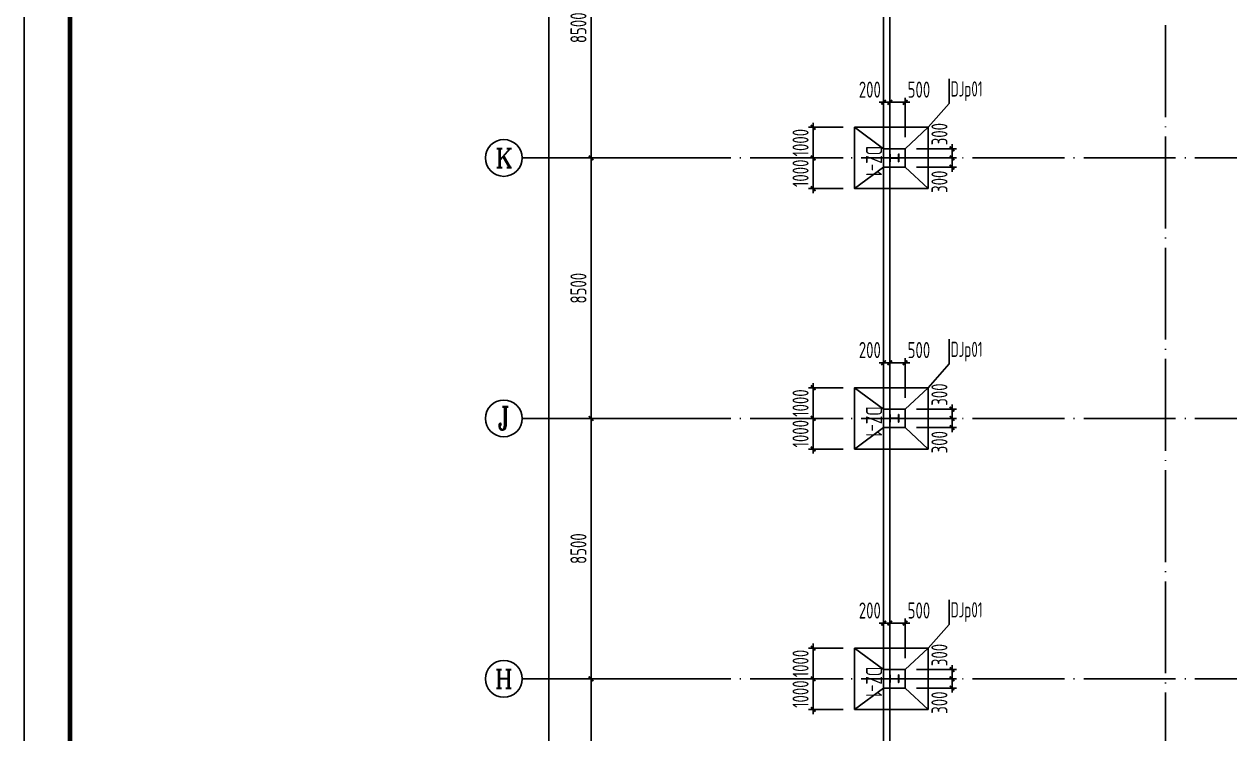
# Model space of a CAD drawing. Extents: x 753177 to 2169292, y -530934 to -273477.
# Drawn here: x 952536 to 991895, y -428673 to -405508 of the extents above; entities that cross this region are included whole.
import ezdxf
from ezdxf.enums import TextEntityAlignment as Align

# ---------------------------------------------------------------- set-up
doc = ezdxf.new("R2010")
doc.units = 0
doc.header["$LTSCALE"] = 1500
doc.header["$MEASUREMENT"] = 0
doc.linetypes.add('DOTE', pattern=[2.42, 2, -0.2, 0.02, -0.2])
doc.layers.get('Defpoints').update_dxf_attribs({"color": 252})
for name, color, linetype in [('00-tk', 151, 'Continuous'), ('AXIS', 3, 'Continuous'), ('AXIS_TEXT', 7, 'Continuous'), ('BASE', 7, 'Continuous'), ('BASE_DIM', 3, 'Continuous'), ('BASE_NUM', 7, 'Continuous'), ('DIM', 3, 'Continuous'), ('M_Prof', 2, 'Continuous'), ('TEXT', 7, 'Continuous'), ('梁__实线', 140, 'Continuous')]:
    doc.layers.add(name, color=color, linetype=linetype)
doc.layers.add('TK', color=252, linetype='Continuous', lineweight=13)
doc.styles.add('_TCH_AXIS', font='COMPLEX', dxfattribs={"bigfont": 'GBCBIG'})
doc.styles.add('COMPLEX', font='COMPLEX')
doc.styles.add('H360', font='Tssdeng.shx', dxfattribs={"width": 0.65, "height": 360, "bigfont": 'tssdchn.shx'})
doc.styles.add('TSSD_Dimension', font='Tssdeng.shx', dxfattribs={"width": 0.7, "bigfont": 'hztxt.shx'})
doc.styles.add('TSSD_Label', font='Tssdeng.shx', dxfattribs={"width": 0.7, "bigfont": 'hztxt.shx'})
doc.dimstyles.new('TSSD_150_150', dxfattribs={"dimtxt": 525, "dimasz": 150, "dimexe": 150, "dimexo": 375, "dimgap": 150, "dimtad": 1, "dimdec": 0, "dimzin": 0, "dimdsep": 46, "dimtxsty": 'TSSD_Dimension', "dimblk": 'ARCHTICK', "dimblk1": 'ARCHTICK', "dimblk2": 'ARCHTICK', "dimcen": 0, "dimdle": 150, "dimclrt": 7, "dimadec": 0, "dimazin": 0, "dimtfac": 1, "dimtdec": 0, "dimtix": 1, "dimtmove": 2, "dimatfit": 3, "dimfxl": 0, "dimtolj": 1, "dimtzin": 0, "dimarcsym": 0})

# ---------------------------------------------------------------- blocks, each defined once
blk = doc.blocks.new('A$C16496DF1')
at = {"layer": '00-tk'}
blk.add_line((176850, 1500), (3750, 1500), dxfattribs=at)
at = {"layer": '00-tk', "linetype": 'Continuous'}
blk.add_line((178350, 0), (0, 0), dxfattribs=at)
at = {"layer": '00-tk', "const_width": 150}
blk.add_lwpolyline([(3750, 124650), (176850, 124650), (176850, 1500), (3750, 1500)], close=True, dxfattribs=at)
blk = doc.blocks.new('_ArchTick')
at = {"color": 0, "linetype": 'ByBlock', "const_width": 0.4}
blk.add_lwpolyline([(-0.5, -0.5), (0.5, 0.5)], dxfattribs=at)
blk = doc.blocks.new('*D58')
at = {"layer": 'AXIS', "color": 0, "lineweight": -2, "transparency": 16777216}
for p, q in [((587000, 117870), (583475, 117870)), ((583625, 109220), (583625, 118020)), ((587000, 109370), (583475, 109370))]:
    blk.add_line(p, q, dxfattribs=at)
at = {"layer": 'Defpoints', "color": 0, "transparency": 16777216}
for p in [(583625, 117870), (587375, 117870), (587375, 109370)]:
    blk.add_point(p, dxfattribs=at)
at = {"layer": 'AXIS', "color": 0, "lineweight": -2, "transparency": 16777216, "xscale": 150, "yscale": 150, "zscale": 150}
for p, rotation in [((583625, 117870), 90), ((583625, 109370), 270)]:
    blk.add_blockref('_ArchTick', p, dxfattribs=dict(at, rotation=rotation))
at = {"layer": 'AXIS', "color": 7, "transparency": 16777216, "insert": (583213, 113620), "char_height": 525, "attachment_point": 5, "rotation": 90, "style": 'TSSD_Dimension'}
blk.add_mtext('\\A1;8500', dxfattribs=at)
blk = doc.blocks.new('*D59')
at = {"layer": 'AXIS', "color": 0, "lineweight": -2, "transparency": 16777216}
for p, q in [((587000, 126370), (583475, 126370)), ((583625, 117720), (583625, 126520)), ((587000, 117870), (583475, 117870))]:
    blk.add_line(p, q, dxfattribs=at)
at = {"layer": 'Defpoints', "color": 0, "transparency": 16777216}
for p in [(583625, 126370), (587375, 126370), (587375, 117870)]:
    blk.add_point(p, dxfattribs=at)
at = {"layer": 'AXIS', "color": 0, "lineweight": -2, "transparency": 16777216, "xscale": 150, "yscale": 150, "zscale": 150}
for p, rotation in [((583625, 126370), 90), ((583625, 117870), 270)]:
    blk.add_blockref('_ArchTick', p, dxfattribs=dict(at, rotation=rotation))
at = {"layer": 'AXIS', "color": 7, "transparency": 16777216, "insert": (583213, 122120), "char_height": 525, "attachment_point": 5, "rotation": 90, "style": 'TSSD_Dimension'}
blk.add_mtext('\\A1;8500', dxfattribs=at)
blk = doc.blocks.new('*D60')
at = {"layer": 'AXIS', "color": 0, "lineweight": -2, "transparency": 16777216}
for p, q in [((583625, 126220), (583625, 135020)), ((587000, 134870), (583475, 134870)), ((587000, 126370), (583475, 126370))]:
    blk.add_line(p, q, dxfattribs=at)
at = {"layer": 'Defpoints', "color": 0, "transparency": 16777216}
for p in [(583625, 134870), (587375, 134870), (587375, 126370)]:
    blk.add_point(p, dxfattribs=at)
at = {"layer": 'AXIS', "color": 0, "lineweight": -2, "transparency": 16777216, "xscale": 150, "yscale": 150, "zscale": 150}
for p, rotation in [((583625, 134870), 90), ((583625, 126370), 270)]:
    blk.add_blockref('_ArchTick', p, dxfattribs=dict(at, rotation=rotation))
at = {"layer": 'AXIS', "color": 7, "transparency": 16777216, "insert": (583213, 130620), "char_height": 525, "attachment_point": 5, "rotation": 90, "style": 'TSSD_Dimension'}
blk.add_mtext('\\A1;8500', dxfattribs=at)
blk = doc.blocks.new('*D61')
at = {"layer": 'AXIS', "color": 0, "lineweight": -2, "transparency": 16777216}
for p, q in [((587000, 143370), (583475, 143370)), ((583625, 134720), (583625, 143520)), ((587000, 134870), (583475, 134870))]:
    blk.add_line(p, q, dxfattribs=at)
at = {"layer": 'Defpoints', "color": 0, "transparency": 16777216}
for p in [(583625, 143370), (587375, 143370), (587375, 134870)]:
    blk.add_point(p, dxfattribs=at)
at = {"layer": 'AXIS', "color": 0, "lineweight": -2, "transparency": 16777216, "xscale": 150, "yscale": 150, "zscale": 150}
for p, rotation in [((583625, 143370), 90), ((583625, 134870), 270)]:
    blk.add_blockref('_ArchTick', p, dxfattribs=dict(at, rotation=rotation))
at = {"layer": 'AXIS', "color": 7, "transparency": 16777216, "insert": (583213, 139120), "char_height": 525, "attachment_point": 5, "rotation": 90, "style": 'TSSD_Dimension'}
blk.add_mtext('\\A1;8500', dxfattribs=at)
blk = doc.blocks.new('_AXISO')
blk.add_circle((0, 0), 0.5)
at = {"layer": 'AXIS_TEXT', "style": 'COMPLEX', "width": 1.041667}
blk.add_attdef('A', text='', height=0.56, dxfattribs=at).set_placement((-0.25, -0.28), (0.25, -0.28), align=Align.FIT)
blk = doc.blocks.new('*D66')
at = {"layer": 'Defpoints', "color": 0, "transparency": 16777216}
for p in [(582250, 168870), (588523, 168870), (588523, 58370)]:
    blk.add_point(p, dxfattribs=at)
at = {"layer": 'DIM', "color": 0, "lineweight": -2, "transparency": 16777216}
for p, q in [((588148, 168870), (582100, 168870)), ((582250, 58220), (582250, 169020)), ((588148, 58370), (582100, 58370))]:
    blk.add_line(p, q, dxfattribs=at)
at = {"layer": 'DIM', "color": 0, "lineweight": -2, "transparency": 16777216, "xscale": 150, "yscale": 150, "zscale": 150}
for p, rotation in [((582250, 168870), 90), ((582250, 58370), 270)]:
    blk.add_blockref('_ArchTick', p, dxfattribs=dict(at, rotation=rotation))
at = {"layer": 'DIM', "color": 7, "transparency": 16777216, "insert": (581838, 113620), "char_height": 525, "attachment_point": 5, "rotation": 90, "style": 'TSSD_Dimension'}
blk.add_mtext('\\A1;110500', dxfattribs=at)
blk = doc.blocks.new('A$C01EB0BB3')
at = {"layer": 'M_Prof'}
for points in [[(300, 76375), (300, 76625), (288, 76625), (288, 76504), (12, 76504), (12, 76625), (0, 76625), (0, 76375), (12, 76375), (12, 76496), (288, 76496), (288, 76375)], [(300, 67875), (300, 68125), (288, 68125), (288, 68004), (12, 68004), (12, 68125), (0, 68125), (0, 67875), (12, 67875), (12, 67996), (288, 67996), (288, 67875)], [(300, 59375), (300, 59625), (288, 59625), (288, 59504), (12, 59504), (12, 59625), (0, 59625), (0, 59375), (12, 59375), (12, 59496), (288, 59496), (288, 59375)]]:
    blk.add_lwpolyline(points, close=True, dxfattribs=at)
blk = doc.blocks.new('*D146')
at = {"layer": 'BASE_DIM', "color": 0, "lineweight": -2, "transparency": 16777216}
for p, q in [((979268, -408876), (978143, -408876)), ((978293, -408876), (978293, -408726)), ((978293, -408876), (978293, -409876)), ((979268, -409876), (978143, -409876)), ((978293, -409876), (978293, -410026))]:
    blk.add_line(p, q, dxfattribs=at)
at = {"layer": 'Defpoints', "color": 0, "transparency": 16777216}
for p in [(979643, -408876), (978293, -409876), (979643, -409876)]:
    blk.add_point(p, dxfattribs=at)
at = {"layer": 'BASE_DIM', "color": 0, "lineweight": -2, "transparency": 16777216, "xscale": 150, "yscale": 150, "zscale": 150}
for p, rotation in [((978293, -408876), 270), ((978293, -409876), 90)]:
    blk.add_blockref('_ArchTick', p, dxfattribs=dict(at, rotation=rotation))
at = {"layer": 'BASE_DIM', "color": 7, "transparency": 16777216, "insert": (977881, -409376), "char_height": 525, "attachment_point": 5, "rotation": 90, "style": 'TSSD_Dimension'}
blk.add_mtext('\\A1;1000', dxfattribs=at)
blk = doc.blocks.new('*D147')
at = {"layer": 'BASE_DIM', "color": 0, "lineweight": -2, "transparency": 16777216}
for p, q in [((978293, -409876), (978293, -409726)), ((979268, -409876), (978143, -409876)), ((978293, -409876), (978293, -410876)), ((979268, -410876), (978143, -410876)), ((978293, -410876), (978293, -411026))]:
    blk.add_line(p, q, dxfattribs=at)
at = {"layer": 'Defpoints', "color": 0, "transparency": 16777216}
for p in [(979643, -409876), (978293, -410876), (979643, -410876)]:
    blk.add_point(p, dxfattribs=at)
at = {"layer": 'BASE_DIM', "color": 0, "lineweight": -2, "transparency": 16777216, "xscale": 150, "yscale": 150, "zscale": 150}
for p, rotation in [((978293, -409876), 270), ((978293, -410876), 90)]:
    blk.add_blockref('_ArchTick', p, dxfattribs=dict(at, rotation=rotation))
at = {"layer": 'BASE_DIM', "color": 7, "transparency": 16777216, "insert": (977881, -410376), "char_height": 525, "attachment_point": 5, "rotation": 90, "style": 'TSSD_Dimension'}
blk.add_mtext('\\A1;1000', dxfattribs=at)
blk = doc.blocks.new('*D148')
at = {"layer": 'Defpoints', "color": 0, "transparency": 16777216}
for p in [(980793, -408059), (980593, -409576), (980793, -409576)]:
    blk.add_point(p, dxfattribs=at)
at = {"layer": 'DIM', "color": 0, "lineweight": -2, "transparency": 16777216}
for p, q in [((980593, -408059), (980443, -408059)), ((980593, -409201), (980593, -407909)), ((980593, -408059), (980793, -408059)), ((980793, -409201), (980793, -407909)), ((980793, -408059), (980943, -408059))]:
    blk.add_line(p, q, dxfattribs=at)
at = {"layer": 'DIM', "color": 0, "lineweight": -2, "transparency": 16777216, "xscale": 150, "yscale": 150, "zscale": 150}
blk.add_blockref('_ArchTick', (980593, -408059), dxfattribs=at)
at = {"layer": 'DIM', "color": 0, "lineweight": -2, "transparency": 16777216, "xscale": 150, "yscale": 150, "zscale": 150, "rotation": 180}
blk.add_blockref('_ArchTick', (980793, -408059), dxfattribs=at)
at = {"layer": 'DIM', "color": 7, "transparency": 16777216, "insert": (980142, -407646), "char_height": 525, "attachment_point": 5, "style": 'TSSD_Dimension'}
blk.add_mtext('\\A1;200', dxfattribs=at)
blk = doc.blocks.new('*D149')
at = {"layer": 'Defpoints', "color": 0, "transparency": 16777216}
for p in [(981293, -408059), (980793, -409576), (981293, -409576)]:
    blk.add_point(p, dxfattribs=at)
at = {"layer": 'DIM', "color": 0, "lineweight": -2, "transparency": 16777216}
for p, q in [((980643, -408059), (981443, -408059)), ((980793, -409201), (980793, -407909)), ((981293, -409201), (981293, -407909))]:
    blk.add_line(p, q, dxfattribs=at)
at = {"layer": 'DIM', "color": 0, "lineweight": -2, "transparency": 16777216, "xscale": 150, "yscale": 150, "zscale": 150, "rotation": 180}
blk.add_blockref('_ArchTick', (980793, -408059), dxfattribs=at)
at = {"layer": 'DIM', "color": 0, "lineweight": -2, "transparency": 16777216, "xscale": 150, "yscale": 150, "zscale": 150}
blk.add_blockref('_ArchTick', (981293, -408059), dxfattribs=at)
at = {"layer": 'DIM', "color": 7, "transparency": 16777216, "insert": (981745, -407646), "char_height": 525, "attachment_point": 5, "style": 'TSSD_Dimension'}
blk.add_mtext('\\A1;500', dxfattribs=at)
blk = doc.blocks.new('*D150')
at = {"layer": 'Defpoints', "color": 0, "transparency": 16777216}
for p in [(981293, -409876), (982826, -409876), (981293, -410176)]:
    blk.add_point(p, dxfattribs=at)
at = {"layer": 'DIM', "color": 0, "lineweight": -2, "transparency": 16777216}
for p, q in [((982826, -409876), (982826, -409726)), ((981668, -409876), (982976, -409876)), ((982826, -410176), (982826, -409876)), ((981668, -410176), (982976, -410176)), ((982826, -410176), (982826, -410326))]:
    blk.add_line(p, q, dxfattribs=at)
at = {"layer": 'DIM', "color": 0, "lineweight": -2, "transparency": 16777216, "xscale": 150, "yscale": 150, "zscale": 150}
for p, rotation in [((982826, -409876), 270), ((982826, -410176), 90)]:
    blk.add_blockref('_ArchTick', p, dxfattribs=dict(at, rotation=rotation))
at = {"layer": 'DIM', "color": 7, "transparency": 16777216, "insert": (982414, -410653), "char_height": 525, "attachment_point": 5, "rotation": 90, "style": 'TSSD_Dimension'}
blk.add_mtext('\\A1;300', dxfattribs=at)
blk = doc.blocks.new('*D151')
at = {"layer": 'Defpoints', "color": 0, "transparency": 16777216}
for p in [(981293, -409576), (982826, -409576), (981293, -409876)]:
    blk.add_point(p, dxfattribs=at)
at = {"layer": 'DIM', "color": 0, "lineweight": -2, "transparency": 16777216}
for p, q in [((981668, -409576), (982976, -409576)), ((982826, -409576), (982826, -409426)), ((982826, -409876), (982826, -409576)), ((981668, -409876), (982976, -409876)), ((982826, -409876), (982826, -410026))]:
    blk.add_line(p, q, dxfattribs=at)
at = {"layer": 'DIM', "color": 0, "lineweight": -2, "transparency": 16777216, "xscale": 150, "yscale": 150, "zscale": 150}
for p, rotation in [((982826, -409576), 270), ((982826, -409876), 90)]:
    blk.add_blockref('_ArchTick', p, dxfattribs=dict(at, rotation=rotation))
at = {"layer": 'DIM', "color": 7, "transparency": 16777216, "insert": (982414, -409099), "char_height": 525, "attachment_point": 5, "rotation": 90, "style": 'TSSD_Dimension'}
blk.add_mtext('\\A1;300', dxfattribs=at)
blk = doc.blocks.new('*D158')
at = {"layer": 'BASE_DIM', "color": 0, "lineweight": -2, "transparency": 16777216}
for p, q in [((979268, -417376), (978143, -417376)), ((978293, -417376), (978293, -417226)), ((978293, -417376), (978293, -418376)), ((979268, -418376), (978143, -418376)), ((978293, -418376), (978293, -418526))]:
    blk.add_line(p, q, dxfattribs=at)
at = {"layer": 'Defpoints', "color": 0, "transparency": 16777216}
for p in [(979643, -417376), (978293, -418376), (979643, -418376)]:
    blk.add_point(p, dxfattribs=at)
at = {"layer": 'BASE_DIM', "color": 0, "lineweight": -2, "transparency": 16777216, "xscale": 150, "yscale": 150, "zscale": 150}
for p, rotation in [((978293, -417376), 270), ((978293, -418376), 90)]:
    blk.add_blockref('_ArchTick', p, dxfattribs=dict(at, rotation=rotation))
at = {"layer": 'BASE_DIM', "color": 7, "transparency": 16777216, "insert": (977881, -417876), "char_height": 525, "attachment_point": 5, "rotation": 90, "style": 'TSSD_Dimension'}
blk.add_mtext('\\A1;1000', dxfattribs=at)
blk = doc.blocks.new('*D159')
at = {"layer": 'BASE_DIM', "color": 0, "lineweight": -2, "transparency": 16777216}
for p, q in [((979268, -418376), (978143, -418376)), ((978293, -418376), (978293, -418226)), ((978293, -418376), (978293, -419376)), ((979268, -419376), (978143, -419376)), ((978293, -419376), (978293, -419526))]:
    blk.add_line(p, q, dxfattribs=at)
at = {"layer": 'Defpoints', "color": 0, "transparency": 16777216}
for p in [(979643, -418376), (978293, -419376), (979643, -419376)]:
    blk.add_point(p, dxfattribs=at)
at = {"layer": 'BASE_DIM', "color": 0, "lineweight": -2, "transparency": 16777216, "xscale": 150, "yscale": 150, "zscale": 150}
for p, rotation in [((978293, -418376), 270), ((978293, -419376), 90)]:
    blk.add_blockref('_ArchTick', p, dxfattribs=dict(at, rotation=rotation))
at = {"layer": 'BASE_DIM', "color": 7, "transparency": 16777216, "insert": (977881, -418876), "char_height": 525, "attachment_point": 5, "rotation": 90, "style": 'TSSD_Dimension'}
blk.add_mtext('\\A1;1000', dxfattribs=at)
blk = doc.blocks.new('*D160')
at = {"layer": 'Defpoints', "color": 0, "transparency": 16777216}
for p in [(980793, -416559), (980593, -418076), (980793, -418076)]:
    blk.add_point(p, dxfattribs=at)
at = {"layer": 'DIM', "color": 0, "lineweight": -2, "transparency": 16777216}
for p, q in [((980593, -417701), (980593, -416409)), ((980793, -417701), (980793, -416409)), ((980593, -416559), (980443, -416559)), ((980593, -416559), (980793, -416559)), ((980793, -416559), (980943, -416559))]:
    blk.add_line(p, q, dxfattribs=at)
at = {"layer": 'DIM', "color": 0, "lineweight": -2, "transparency": 16777216, "xscale": 150, "yscale": 150, "zscale": 150}
blk.add_blockref('_ArchTick', (980593, -416559), dxfattribs=at)
at = {"layer": 'DIM', "color": 0, "lineweight": -2, "transparency": 16777216, "xscale": 150, "yscale": 150, "zscale": 150, "rotation": 180}
blk.add_blockref('_ArchTick', (980793, -416559), dxfattribs=at)
at = {"layer": 'DIM', "color": 7, "transparency": 16777216, "insert": (980142, -416146), "char_height": 525, "attachment_point": 5, "style": 'TSSD_Dimension'}
blk.add_mtext('\\A1;200', dxfattribs=at)
blk = doc.blocks.new('*D161')
at = {"layer": 'Defpoints', "color": 0, "transparency": 16777216}
for p in [(981293, -416559), (980793, -418076), (981293, -418076)]:
    blk.add_point(p, dxfattribs=at)
at = {"layer": 'DIM', "color": 0, "lineweight": -2, "transparency": 16777216}
for p, q in [((980793, -417701), (980793, -416409)), ((981293, -417701), (981293, -416409)), ((980643, -416559), (981443, -416559))]:
    blk.add_line(p, q, dxfattribs=at)
at = {"layer": 'DIM', "color": 0, "lineweight": -2, "transparency": 16777216, "xscale": 150, "yscale": 150, "zscale": 150, "rotation": 180}
blk.add_blockref('_ArchTick', (980793, -416559), dxfattribs=at)
at = {"layer": 'DIM', "color": 0, "lineweight": -2, "transparency": 16777216, "xscale": 150, "yscale": 150, "zscale": 150}
blk.add_blockref('_ArchTick', (981293, -416559), dxfattribs=at)
at = {"layer": 'DIM', "color": 7, "transparency": 16777216, "insert": (981745, -416146), "char_height": 525, "attachment_point": 5, "style": 'TSSD_Dimension'}
blk.add_mtext('\\A1;500', dxfattribs=at)
blk = doc.blocks.new('*D162')
at = {"layer": 'Defpoints', "color": 0, "transparency": 16777216}
for p in [(981293, -418376), (982826, -418376), (981293, -418676)]:
    blk.add_point(p, dxfattribs=at)
at = {"layer": 'DIM', "color": 0, "lineweight": -2, "transparency": 16777216}
for p, q in [((981668, -418376), (982976, -418376)), ((982826, -418376), (982826, -418226)), ((982826, -418676), (982826, -418376)), ((981668, -418676), (982976, -418676)), ((982826, -418676), (982826, -418826))]:
    blk.add_line(p, q, dxfattribs=at)
at = {"layer": 'DIM', "color": 0, "lineweight": -2, "transparency": 16777216, "xscale": 150, "yscale": 150, "zscale": 150}
for p, rotation in [((982826, -418376), 270), ((982826, -418676), 90)]:
    blk.add_blockref('_ArchTick', p, dxfattribs=dict(at, rotation=rotation))
at = {"layer": 'DIM', "color": 7, "transparency": 16777216, "insert": (982414, -419153), "char_height": 525, "attachment_point": 5, "rotation": 90, "style": 'TSSD_Dimension'}
blk.add_mtext('\\A1;300', dxfattribs=at)
blk = doc.blocks.new('*D163')
at = {"layer": 'Defpoints', "color": 0, "transparency": 16777216}
for p in [(981293, -418076), (981293, -418376), (982826, -418076)]:
    blk.add_point(p, dxfattribs=at)
at = {"layer": 'DIM', "color": 0, "lineweight": -2, "transparency": 16777216}
for p, q in [((982826, -418076), (982826, -417926)), ((981668, -418076), (982976, -418076)), ((981668, -418376), (982976, -418376)), ((982826, -418376), (982826, -418076)), ((982826, -418376), (982826, -418526))]:
    blk.add_line(p, q, dxfattribs=at)
at = {"layer": 'DIM', "color": 0, "lineweight": -2, "transparency": 16777216, "xscale": 150, "yscale": 150, "zscale": 150}
for p, rotation in [((982826, -418076), 270), ((982826, -418376), 90)]:
    blk.add_blockref('_ArchTick', p, dxfattribs=dict(at, rotation=rotation))
at = {"layer": 'DIM', "color": 7, "transparency": 16777216, "insert": (982414, -417599), "char_height": 525, "attachment_point": 5, "rotation": 90, "style": 'TSSD_Dimension'}
blk.add_mtext('\\A1;300', dxfattribs=at)
blk = doc.blocks.new('*D170')
at = {"layer": 'BASE_DIM', "color": 0, "lineweight": -2, "transparency": 16777216}
for p, q in [((978293, -425876), (978293, -425726)), ((979268, -425876), (978143, -425876)), ((978293, -425876), (978293, -426876)), ((979268, -426876), (978143, -426876)), ((978293, -426876), (978293, -427026))]:
    blk.add_line(p, q, dxfattribs=at)
at = {"layer": 'Defpoints', "color": 0, "transparency": 16777216}
for p in [(979643, -425876), (978293, -426876), (979643, -426876)]:
    blk.add_point(p, dxfattribs=at)
at = {"layer": 'BASE_DIM', "color": 0, "lineweight": -2, "transparency": 16777216, "xscale": 150, "yscale": 150, "zscale": 150}
for p, rotation in [((978293, -425876), 270), ((978293, -426876), 90)]:
    blk.add_blockref('_ArchTick', p, dxfattribs=dict(at, rotation=rotation))
at = {"layer": 'BASE_DIM', "color": 7, "transparency": 16777216, "insert": (977881, -426376), "char_height": 525, "attachment_point": 5, "rotation": 90, "style": 'TSSD_Dimension'}
blk.add_mtext('\\A1;1000', dxfattribs=at)
blk = doc.blocks.new('*D171')
at = {"layer": 'BASE_DIM', "color": 0, "lineweight": -2, "transparency": 16777216}
for p, q in [((979268, -426876), (978143, -426876)), ((978293, -426876), (978293, -426726)), ((978293, -426876), (978293, -427876)), ((979268, -427876), (978143, -427876)), ((978293, -427876), (978293, -428026))]:
    blk.add_line(p, q, dxfattribs=at)
at = {"layer": 'Defpoints', "color": 0, "transparency": 16777216}
for p in [(979643, -426876), (978293, -427876), (979643, -427876)]:
    blk.add_point(p, dxfattribs=at)
at = {"layer": 'BASE_DIM', "color": 0, "lineweight": -2, "transparency": 16777216, "xscale": 150, "yscale": 150, "zscale": 150}
for p, rotation in [((978293, -426876), 270), ((978293, -427876), 90)]:
    blk.add_blockref('_ArchTick', p, dxfattribs=dict(at, rotation=rotation))
at = {"layer": 'BASE_DIM', "color": 7, "transparency": 16777216, "insert": (977881, -427376), "char_height": 525, "attachment_point": 5, "rotation": 90, "style": 'TSSD_Dimension'}
blk.add_mtext('\\A1;1000', dxfattribs=at)
blk = doc.blocks.new('*D172')
at = {"layer": 'Defpoints', "color": 0, "transparency": 16777216}
for p in [(980793, -425059), (980593, -426576), (980793, -426576)]:
    blk.add_point(p, dxfattribs=at)
at = {"layer": 'DIM', "color": 0, "lineweight": -2, "transparency": 16777216}
for p, q in [((980593, -425059), (980443, -425059)), ((980593, -426201), (980593, -424909)), ((980593, -425059), (980793, -425059)), ((980793, -426201), (980793, -424909)), ((980793, -425059), (980943, -425059))]:
    blk.add_line(p, q, dxfattribs=at)
at = {"layer": 'DIM', "color": 0, "lineweight": -2, "transparency": 16777216, "xscale": 150, "yscale": 150, "zscale": 150}
blk.add_blockref('_ArchTick', (980593, -425059), dxfattribs=at)
at = {"layer": 'DIM', "color": 0, "lineweight": -2, "transparency": 16777216, "xscale": 150, "yscale": 150, "zscale": 150, "rotation": 180}
blk.add_blockref('_ArchTick', (980793, -425059), dxfattribs=at)
at = {"layer": 'DIM', "color": 7, "transparency": 16777216, "insert": (980142, -424646), "char_height": 525, "attachment_point": 5, "style": 'TSSD_Dimension'}
blk.add_mtext('\\A1;200', dxfattribs=at)
blk = doc.blocks.new('*D173')
at = {"layer": 'Defpoints', "color": 0, "transparency": 16777216}
for p in [(981293, -425059), (980793, -426576), (981293, -426576)]:
    blk.add_point(p, dxfattribs=at)
at = {"layer": 'DIM', "color": 0, "lineweight": -2, "transparency": 16777216}
for p, q in [((980643, -425059), (981443, -425059)), ((980793, -426201), (980793, -424909)), ((981293, -426201), (981293, -424909))]:
    blk.add_line(p, q, dxfattribs=at)
at = {"layer": 'DIM', "color": 0, "lineweight": -2, "transparency": 16777216, "xscale": 150, "yscale": 150, "zscale": 150, "rotation": 180}
blk.add_blockref('_ArchTick', (980793, -425059), dxfattribs=at)
at = {"layer": 'DIM', "color": 0, "lineweight": -2, "transparency": 16777216, "xscale": 150, "yscale": 150, "zscale": 150}
blk.add_blockref('_ArchTick', (981293, -425059), dxfattribs=at)
at = {"layer": 'DIM', "color": 7, "transparency": 16777216, "insert": (981745, -424646), "char_height": 525, "attachment_point": 5, "style": 'TSSD_Dimension'}
blk.add_mtext('\\A1;500', dxfattribs=at)
blk = doc.blocks.new('*D174')
at = {"layer": 'Defpoints', "color": 0, "transparency": 16777216}
for p in [(981293, -426876), (982826, -426876), (981293, -427176)]:
    blk.add_point(p, dxfattribs=at)
at = {"layer": 'DIM', "color": 0, "lineweight": -2, "transparency": 16777216}
for p, q in [((981668, -426876), (982976, -426876)), ((982826, -426876), (982826, -426726)), ((982826, -427176), (982826, -426876)), ((981668, -427176), (982976, -427176)), ((982826, -427176), (982826, -427326))]:
    blk.add_line(p, q, dxfattribs=at)
at = {"layer": 'DIM', "color": 0, "lineweight": -2, "transparency": 16777216, "xscale": 150, "yscale": 150, "zscale": 150}
for p, rotation in [((982826, -426876), 270), ((982826, -427176), 90)]:
    blk.add_blockref('_ArchTick', p, dxfattribs=dict(at, rotation=rotation))
at = {"layer": 'DIM', "color": 7, "transparency": 16777216, "insert": (982414, -427653), "char_height": 525, "attachment_point": 5, "rotation": 90, "style": 'TSSD_Dimension'}
blk.add_mtext('\\A1;300', dxfattribs=at)
blk = doc.blocks.new('*D175')
at = {"layer": 'Defpoints', "color": 0, "transparency": 16777216}
for p in [(981293, -426576), (982826, -426576), (981293, -426876)]:
    blk.add_point(p, dxfattribs=at)
at = {"layer": 'DIM', "color": 0, "lineweight": -2, "transparency": 16777216}
for p, q in [((981668, -426576), (982976, -426576)), ((982826, -426576), (982826, -426426)), ((982826, -426876), (982826, -426576)), ((981668, -426876), (982976, -426876)), ((982826, -426876), (982826, -427026))]:
    blk.add_line(p, q, dxfattribs=at)
at = {"layer": 'DIM', "color": 0, "lineweight": -2, "transparency": 16777216, "xscale": 150, "yscale": 150, "zscale": 150}
for p, rotation in [((982826, -426576), 270), ((982826, -426876), 90)]:
    blk.add_blockref('_ArchTick', p, dxfattribs=dict(at, rotation=rotation))
at = {"layer": 'DIM', "color": 7, "transparency": 16777216, "insert": (982414, -426099), "char_height": 525, "attachment_point": 5, "rotation": 90, "style": 'TSSD_Dimension'}
blk.add_mtext('\\A1;300', dxfattribs=at)
blk = doc.blocks.new('A$C72AE6952')
at = {"layer": 'AXIS', "color": 252, "linetype": 'DOTE'}
for p, q in [((0, 113500), (0, -3000)), ((9000, 113500), (9000, -3000)), ((42000, 76500), (-6000, 76500)), ((42000, 68000), (-6000, 68000)), ((42000, 59500), (-6000, 59500))]:
    blk.add_line(p, q, dxfattribs=at)
at = {"layer": 'AXIS'}
for p, q in [((-6000, 76500), (-12000, 76500)), ((-6000, 68000), (-12000, 68000)), ((-6000, 59500), (-12000, 59500))]:
    blk.add_line(p, q, dxfattribs=at)
ref = blk.add_blockref('_AXISO', (-12600, 76500), dxfattribs=dict(at, xscale=1200, yscale=1200, zscale=1200))
ref.add_attrib('A', 'K', dxfattribs={"layer": 'AXIS_TEXT', "height": 622.9, "style": '_TCH_AXIS'}).set_placement((-12881.8, 76188.6), (-12318.2, 76188.6), align=Align.FIT)
ref = blk.add_blockref('_AXISO', (-12600, 68000), dxfattribs=dict(at, xscale=1200, yscale=1200, zscale=1200))
ref.add_attrib('A', 'J', dxfattribs={"layer": 'AXIS_TEXT', "height": 744.1, "style": '_TCH_AXIS'}).set_placement((-12794.9, 67628), (-12405.1, 67628), align=Align.FIT)
ref = blk.add_blockref('_AXISO', (-12600, 59500), dxfattribs=dict(at, xscale=1200, yscale=1200, zscale=1200))
ref.add_attrib('A', 'H', dxfattribs={"layer": 'AXIS_TEXT', "height": 608.3, "style": '_TCH_AXIS'}).set_placement((-12889.7, 59195.9), (-12310.3, 59195.9), align=Align.FIT)
for p1, p2, picture, middle in [((-6000, 76500), (-6000, 85000), '*D61', (-10162.5, 80750)), ((-6000, 68000), (-6000, 76500), '*D60', (-10162.5, 72250)), ((-6000, 59500), (-6000, 68000), '*D59', (-10162.5, 63750)), ((-6000, 51000), (-6000, 59500), '*D58', (-10162.5, 55250))]:
    dim = blk.add_aligned_dim(p1=p1, p2=p2, distance=3750, dimstyle='TSSD_150_150', dxfattribs=at)
    dim.commit()
    dim.dimension.update_dxf_attribs({"geometry": picture, "text_midpoint": middle, "insert": (-593375.3, -58370.2)})
at = {"layer": 'DIM'}
dim = blk.add_linear_dim(base=(-11125.3, 110500), p1=(-4852.4, 0), p2=(-4852.4, 110500), angle=90, dimstyle='TSSD_150_150', dxfattribs=at)
dim.commit()
dim.dimension.update_dxf_attribs({"geometry": '*D66', "text_midpoint": (-11537.8, 55250), "insert": (-593375.3, -58370.2)})

msp = doc.modelspace()

# ---------------------------------------------------------------- linework, layer by layer
at = {"linetype": 'ByBlock'}
for p, q in [((982728.7, -408097.8), (982728.7, -407293.7)), ((982043.2, -408876.1), (982728.7, -408097.8)), ((982728.7, -416597.8), (982728.7, -415793.7)), ((982043.2, -417376.1), (982728.7, -416597.8)), ((982728.7, -425097.8), (982728.7, -424293.7)), ((982043.2, -425876.1), (982728.7, -425097.8))]:
    msp.add_line(p, q, dxfattribs=at)
at = {"layer": 'BASE'}
for p, q in [((980593.2, -409576.1), (979643.2, -408876.1)), ((981293.2, -409576.1), (982043.2, -408876.1)), ((979643.2, -410876.1), (980593.2, -410176.1)), ((981293.2, -410176.1), (982043.2, -410876.1)), ((980593.2, -418076.1), (979643.2, -417376.1)), ((981293.2, -418076.1), (982043.2, -417376.1)), ((979643.2, -419376.1), (980593.2, -418676.1)), ((981293.2, -418676.1), (982043.2, -419376.1)), ((980593.2, -426576.1), (979643.2, -425876.1)), ((981293.2, -426576.1), (982043.2, -425876.1)), ((979643.2, -427876.1), (980593.2, -427176.1)), ((981293.2, -427176.1), (982043.2, -427876.1))]:
    msp.add_line(p, q, dxfattribs=at)
for points in [[(982043.2, -410876.1), (982043.2, -408876.1), (979643.2, -408876.1), (979643.2, -410876.1)], [(981293.2, -409576.1), (981293.2, -410176.1), (980593.2, -410176.1), (980593.2, -409576.1)], [(982043.2, -419376.1), (982043.2, -417376.1), (979643.2, -417376.1), (979643.2, -419376.1)], [(981293.2, -418076.1), (981293.2, -418676.1), (980593.2, -418676.1), (980593.2, -418076.1)], [(982043.2, -427876.1), (982043.2, -425876.1), (979643.2, -425876.1), (979643.2, -427876.1)], [(981293.2, -426576.1), (981293.2, -427176.1), (980593.2, -427176.1), (980593.2, -426576.1)]]:
    msp.add_lwpolyline(points, close=True, dxfattribs=at)
at = {"layer": 'DIM', "color": 0, "ltscale": 100}
for p, q in [((982728.7, -408097.8), (982728.7, -407293.7)), ((982728.7, -416597.8), (982728.7, -415793.7)), ((982728.7, -425097.8), (982728.7, -424293.7))]:
    msp.add_line(p, q, dxfattribs=at)
at = {"layer": '梁__实线'}
for points in [[(980593.2, -375676.1), (1016993.2, -375676.1), (1016993.2, -486576.1), (980593.2, -486576.1)], [(980793.2, -375876.1), (1016793.2, -375876.1), (1016793.2, -486376.1), (980793.2, -486376.1)]]:
    msp.add_lwpolyline(points, close=True, dxfattribs=at)

# ---------------------------------------------------------------- block references
for name in ['A$C72AE6952', 'A$C01EB0BB3']:
    msp.add_blockref(name, (980793.2, -486376.1))
at = {"layer": 'TK', "color": 2, "linetype": 'ByBlock', "rotation": 270}
msp.add_blockref('A$C16496DF1', (952536, -351876.7), dxfattribs=at)

# ---------------------------------------------------------------- texts
at = {"layer": 'BASE_NUM', "style": 'TSSD_Label', "width": 0.7}
for p in [(980017.3, -409485.4), (980017.3, -417985.4), (980017.3, -426485.4)]:
    msp.add_text('DZ-1', height=525, rotation=270, dxfattribs=at).set_placement(p)
at = {"layer": 'TEXT', "style": 'H360', "width": 0.65}
for p in [(982778.4, -407870.2), (982778.4, -416370.2), (982778.4, -424870.2)]:
    msp.add_text('DJp01', height=495, dxfattribs=at).set_placement(p)

# ---------------------------------------------------------------- dimensions: what is measured, and where the dimension line sits
at = {"layer": 'BASE_DIM'}
for p1, p2, picture, middle in [((979643.2, -408876.1), (979643.2, -409876.1), '*D146', (977880.7, -409376.1)), ((979643.2, -409876.1), (979643.2, -410876.1), '*D147', (977880.7, -410376.1)), ((979643.2, -417376.1), (979643.2, -418376.1), '*D158', (977880.7, -417876.1)), ((979643.2, -418376.1), (979643.2, -419376.1), '*D159', (977880.7, -418876.1)), ((979643.2, -425876.1), (979643.2, -426876.1), '*D170', (977880.7, -426376.1)), ((979643.2, -426876.1), (979643.2, -427876.1), '*D171', (977880.7, -427376.1))]:
    dim = msp.add_aligned_dim(p1=p1, p2=p2, distance=-1350, dimstyle='TSSD_150_150', dxfattribs=at)
    dim.commit()
    dim.dimension.update_dxf_attribs({"geometry": picture, "text_midpoint": middle})
at = {"layer": 'DIM'}
for base, p1, p2, picture, middle in [((980793.2, -408058.9), (980593.2, -409576.1), (980793.2, -409576.1), '*D148', (980141.6, -407646.4)), ((981293.2, -408058.9), (980793.2, -409576.1), (981293.2, -409576.1), '*D149', (981744.8, -407646.4)), ((980793.2, -416558.9), (980593.2, -418076.1), (980793.2, -418076.1), '*D160', (980141.6, -416146.4)), ((981293.2, -416558.9), (980793.2, -418076.1), (981293.2, -418076.1), '*D161', (981744.8, -416146.4)), ((980793.2, -425058.9), (980593.2, -426576.1), (980793.2, -426576.1), '*D172', (980141.6, -424646.4)), ((981293.2, -425058.9), (980793.2, -426576.1), (981293.2, -426576.1), '*D173', (981744.8, -424646.4))]:
    dim = msp.add_linear_dim(base=base, p1=p1, p2=p2, dimstyle='TSSD_150_150', dxfattribs=at)
    dim.commit()
    dim.dimension.update_dxf_attribs({"geometry": picture, "text_midpoint": middle, "dimtype": 160})
for base, p1, p2, picture, middle in [((982826.3, -409576.1), (981293.2, -409876.1), (981293.2, -409576.1), '*D151', (982413.8, -409099.4)), ((982826.3, -409876.1), (981293.2, -410176.1), (981293.2, -409876.1), '*D150', (982413.8, -410652.7)), ((982826.3, -418076.1), (981293.2, -418376.1), (981293.2, -418076.1), '*D163', (982413.8, -417599.4)), ((982826.3, -418376.1), (981293.2, -418676.1), (981293.2, -418376.1), '*D162', (982413.8, -419152.7)), ((982826.3, -426576.1), (981293.2, -426876.1), (981293.2, -426576.1), '*D175', (982413.8, -426099.4)), ((982826.3, -426876.1), (981293.2, -427176.1), (981293.2, -426876.1), '*D174', (982413.8, -427652.7))]:
    dim = msp.add_linear_dim(base=base, p1=p1, p2=p2, angle=90, dimstyle='TSSD_150_150', dxfattribs=at)
    dim.commit()
    dim.dimension.update_dxf_attribs({"geometry": picture, "text_midpoint": middle, "dimtype": 160})

doc.saveas('drawing.dxf')
